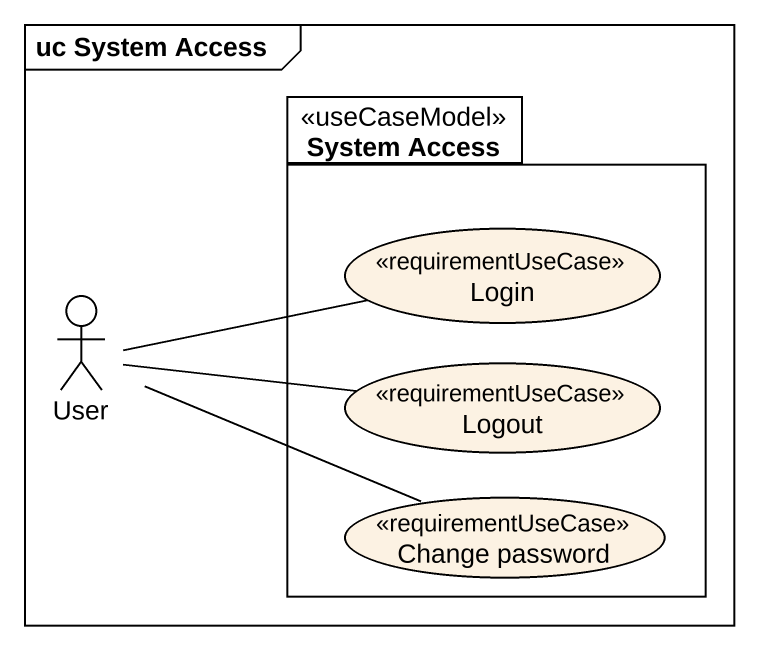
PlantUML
@startuml
mainframe uc System Access
package "System Access" as System_Access <<useCaseModel>> {
  usecase Login <<requirementUseCase>>
  usecase Logout <<requirementUseCase>>
  usecase "Change password" as Change_password <<requirementUseCase>>
}
actor User
Login -left- User
Logout -left- User
Change_password -left- User
@enduml
